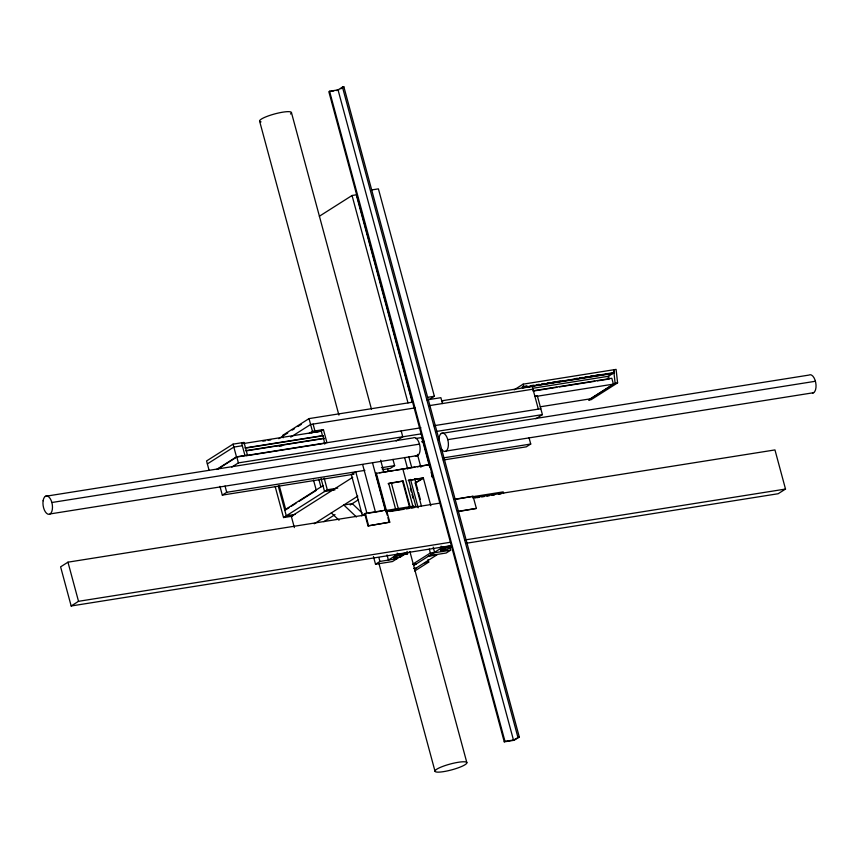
<?xml version="1.0" encoding="UTF-8"?>
<svg xmlns="http://www.w3.org/2000/svg" width="859" height="859" viewBox="0 0 859 859"><rect width="100%" height="100%" fill="white"/><g stroke="black" fill="none" stroke-linecap="round" stroke-linejoin="round"><path stroke-width="1.29" d="M329.566 91.247L328.836 91.709L504.254 741.843L514.144 740.275L519.298 737.001L343.879 86.866L342.462 87.092L338.049 89.894L329.566 91.247L504.985 741.381L504.254 741.843M340.787 88.831L343.879 86.866M319.355 216.253L352.04 195.498L356.281 194.821L412.245 402.227M216.618 469.476L236.483 456.859L247.446 455.12L244.01 442.406L233.047 444.146L206.568 460.961L209.005 470.013M207.363 463.903L233.841 447.077L242.324 445.735M365.859 514.885L67.958 562.173L60.602 566.854L71.168 605.982L451.147 545.658M218.057 468.928L236.816 457.02L420.942 427.782M231.769 467.092L238.394 462.883L421.211 433.859M413.19 402.076L309.025 418.612L282.547 435.438L283.18 437.779M278.756 438.691L287.754 432.979M292.253 430.112L294.508 428.684M297.88 426.547L301.262 424.4M290.75 437.102L310.604 424.486L415.08 407.896M309.143 433.441L312.461 431.336L323.413 429.597L326.957 442.707M323.413 429.597C321.9 431.551 312.182 433 313.224 431.798M311.624 433.043L314.931 430.939L313.084 424.088M219.947 486.334L222.309 495.106L226.722 492.293L364.892 470.367M71.168 605.982L78.523 601.311L450.556 542.244M429.21 399.532L434.364 396.267L378.4 188.862L371.689 189.925M284.716 509.945L322.963 485.646M289.172 507.615L285.779 509.774L279.186 485.346M291.426 506.187L295.947 503.31M299.34 501.162L316.305 490.382L313.524 480.095M396.149 440.989L402.774 436.791L401.185 430.917M275.17 486.548L283.545 517.569L327.311 489.77L337.727 488.116M352.738 477.325L291.319 516.334L294.358 527.598M417.41 466.802L429.317 464.644L375.737 473.416L385.702 510.332M392.95 459.382L394.635 465.642L390.222 468.445L382.298 469.701M514.197 389.825L523.131 384.156L616.107 369.391L617.589 382.889L591.11 399.703L588.63 400.101L615.119 383.286L617.589 382.889M522.744 386.69L522.948 387.473L613.444 373.107L613.24 372.323L612.896 373.461L522.401 387.828L522.744 386.69L526.674 386.067M522.948 387.473L614.368 372.527L613.627 369.789L615.119 383.286M314.254 523.765L357.806 496.105M402.259 469.207L402.807 468.853L412.814 505.93M378.905 485.152L379.463 484.798M323.854 521.714L335.021 514.616M350.214 504.963L358.471 499.723M388.096 483.692L403.15 481.04L410.334 507.68M430.821 505.747L423.294 477.84L408.25 480.492L422.746 478.195M361.51 515.808L365.279 513.414L386.496 510.042L389.761 522.175L368.006 525.901L364.731 513.768M421.468 506.198L415.208 482.983L423.294 477.84M422.725 478.71L415.208 482.983M431.937 476.734L432.485 476.38M385.938 510.396L386.496 510.042M535.78 418.827L542.405 414.618L537.337 395.838L534.856 396.224M368.006 525.901L389.761 522.175M607.453 376.918L612.896 373.461M613.444 373.107L614.368 372.527M532.945 390.791L611.823 378.271L613.412 384.134L590.24 398.855L540.279 406.79M529.047 437.768L530.733 444.028L526.32 446.83L443.298 460.016M458.352 511.556L476.369 508.431L473.094 496.298L455.077 499.423M472.708 497.769L474.909 496.373L503.191 491.885L503.61 493.453M373.45 556.546L375.523 564.234L379.936 561.432L396.901 558.737M397.599 554.42L393.733 556.868L394.056 558.039L400.412 557.029L404.278 554.581M394.056 558.039L398.469 555.236L407.66 553.787L406.994 551.317M407.66 553.787L397.91 555.59L397.255 553.121M413.05 563.966L430.359 552.981L434.6 552.305L433.204 547.14M414.059 565.351L442.492 547.29L449.762 546.131M440.721 550.64L444.575 548.182L444.264 547.011L440.399 549.459L440.721 550.64L447.077 549.62L451.49 546.818L442.299 548.278M414.757 568.948L437.188 554.699L428.147 556.396M442.149 551.553L445.456 549.449M414.672 571.02L428.738 562.087L428.04 559.51M449.601 546.356L450.631 550.2L446.218 553.003L429.253 555.698M473.094 497.855L774.958 449.923L785.513 489.061L778.157 493.732L465.707 543.339M504.985 741.381L513.467 740.029L519.298 737.001M330.071 91.516L333.786 90.925M336.256 90.528L338.725 90.141M427.642 397.33L434.364 396.267M426.977 399.886L440.882 397.685L442.46 403.547M522.186 387.044L527.437 386.217M531.367 385.584L533.997 385.176M536.617 384.757L539.237 384.338M541.857 383.919L544.488 383.501M547.108 383.093L549.728 382.674M552.358 382.255L554.978 381.836M557.598 381.428L560.229 381.009M574.65 378.712L577.269 378.304M579.9 377.885L582.52 377.466M585.14 377.047L587.771 376.629M590.391 376.221L593.011 375.802M595.631 375.383L598.261 374.964M441.934 401.593L442.643 401.486L442.428 400.702L532.226 386.443L538.346 409.142M532.591 388.311L608.483 376.263L609.224 379.002L597.445 380.87M429.275 405.641L532.956 389.181M533.332 391.049L556.879 387.312M559.499 386.894L594.825 381.289M317.196 431.164L322.49 430.327M535.844 396.45L613.412 384.134M312.676 432.152L321.942 430.67M243.118 443.598L321.073 431.218M262.854 441.161L265.485 440.753M268.105 440.334L270.735 439.915M244.944 447.947L322.898 435.567M247.038 447.872L321.019 436.125M245.685 450.685L323.628 438.305M246.447 450.825L324.401 438.444M279.304 446.304L281.935 445.885M433.967 425.71L540.816 408.744M246.393 455.732L325.668 443.147M435.706 431.562L542.405 414.618M45.344 496.319L412.986 437.95A9.277 4.606 81 0 1 419.976 446.497A9.277 4.606 81 0 1 415.348 455.699M441.268 433.462L808.899 375.093A9.277 4.606 81 0 1 815.696 382.438A9.277 4.606 81 0 1 812.507 393.078M415.67 438.509L421.726 437.542L429.736 467.221M421.554 441.773L424.185 441.354M51.862 502.504L419.493 444.135M447.775 439.636L815.416 381.267M50.101 513.929L417.732 455.56M446.014 451.072L813.656 392.703M381.417 467.736L394.635 465.642M443.749 457.836L530.733 444.028M222.309 495.106L353.951 474.2M379.528 472.815L393.422 470.603M395.945 470.206L414.876 467.199M334.967 489.866L324.552 491.52L321.062 478.592M403.15 481.04L388.655 483.338L395.838 509.978M295.41 514.369L286.294 515.808L278.273 486.087M283.545 517.569L292.661 516.119M454.39 499.272L473.094 496.298M368.479 513.167L382.201 510.987M385.476 510.568L413.759 506.08L414.178 507.648L411.611 508.056M385.712 511.728L439.991 503.106M389.75 511.524L403.891 509.28M406.468 508.872L409.034 508.464M476.616 497.737L479.193 497.329M481.759 496.921L484.336 496.513M486.903 496.105L489.469 495.697M492.046 495.289L494.612 494.881M498.467 494.269L501.044 493.861M457.654 511.395L476.369 508.431M465.116 539.935L785.513 489.061M450.943 547.172L441.751 548.633L441.086 546.163M433.666 552.895L450.631 550.2M375.523 564.234L392.488 561.539L405.727 553.132L397.245 554.474L388.418 560.079L387.022 554.914M413.029 564.492L416.207 563.987M424.496 562.763L428.738 562.087M413.608 568.518L416.035 568.132M362.015 512.866L352.297 503.642L343.815 504.995L356.442 516.968M331.327 512.92L339.015 520.21M523.131 384.156L523.872 386.894M474.909 496.373L475.328 497.941M342.462 87.092L517.88 737.226M338.049 89.894L513.467 740.029M431.132 472.386L432.528 477.55M352.04 195.498L408.004 402.903M417.42 454.379L420.91 467.285M408.83 456.805L411.622 467.135M414.757 478.742L417.882 490.36M418.58 492.937L420.319 499.39M404.589 457.482L407.724 469.1M410.505 479.419L418.172 507.809M429.317 549.105L430.359 552.981M408.798 480.138L415.992 506.778M410.301 488.105L411.332 491.906M412.019 494.451L413.039 498.252M402.592 481.394L409.442 506.756M291.437 112.54L371.453 409.12M387.527 468.692L388.225 471.28M391.371 482.941L398.361 508.839M409.893 551.575L466.856 762.674A16.493 3.006 -15.1 0 1 443.577 771.629A16.493 3.006 -15.1 0 1 442.364 766.561A16.493 3.006 -15.1 0 1 466.856 762.674M380.655 460.209L383.79 471.827M400.101 555.859L400.412 557.029M376.296 473.062L386.593 511.245M386.271 511.61L387.248 515.25M387.903 517.676L389.213 522.53M372.527 462.851L385.412 510.6M362.648 464.59L375.533 512.329M366.804 512.78L355.755 471.816L351.342 474.619L362.391 515.583M378.894 557.588L379.936 561.432M259.59 121.098L338.908 415.09M378.744 562.731L435.008 771.232M365.279 513.414L368.554 525.547M321.212 430.993L322.533 435.889L323.081 435.534L324.745 444.103M309.025 418.612L312.461 431.336M324.165 478.13L327.311 489.77M318.829 479.258L320.912 486.967M241.54 442.793L244.965 455.517M236.816 457.02L238.394 462.883M233.047 444.146L236.483 456.859M225.037 486.033L226.722 492.293M67.958 562.173L78.523 601.311M438.874 440.141A9.277 4.606 81 0 1 444.479 433.838A9.277 4.606 81 0 1 448.119 447.324A9.277 4.606 81 0 1 441.247 448.946M261.061 121.892A16.493 3.006 -15.1 0 1 274.805 113.903A16.493 3.006 -15.1 0 1 290.492 113.989M43.111 500.765A9.277 4.606 81 0 0 48.942 514.316A9.277 4.606 81 0 0 51.1 500.314A9.277 4.606 81 0 0 43.111 500.765"/></g></svg>
